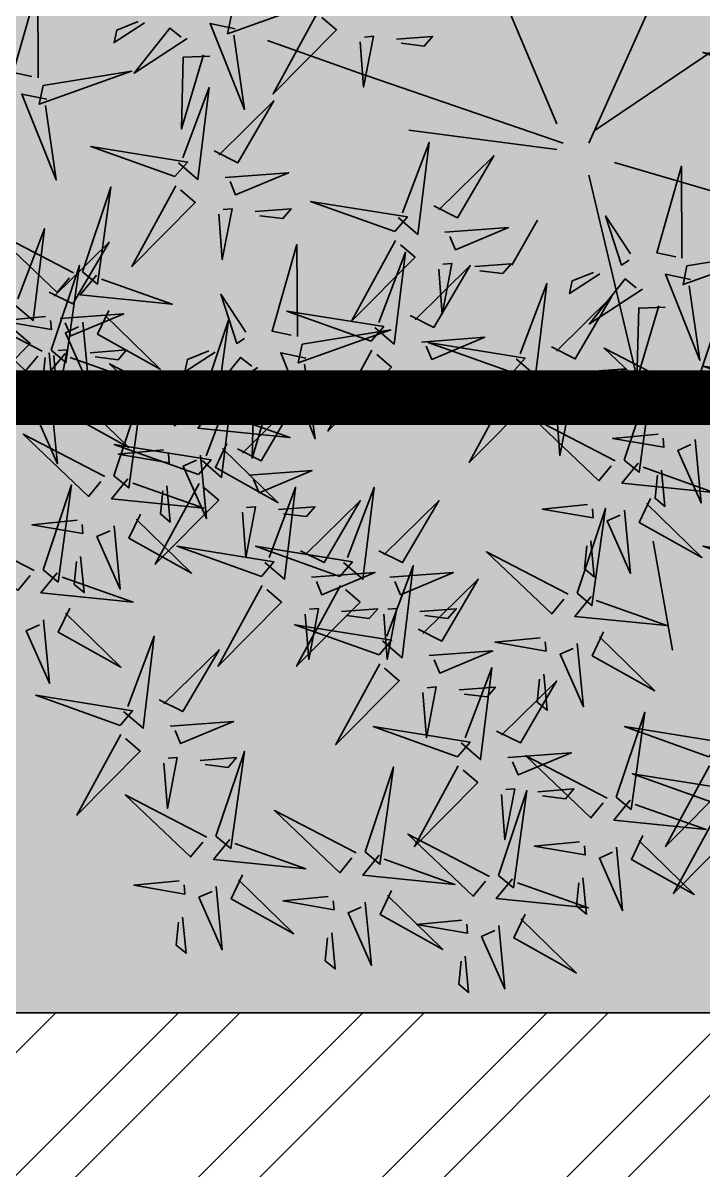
# Model space of a CAD drawing. Header units: millimetres. Extents: x -176651 to 424033, y -469666 to 486614.
# Drawn here: x 224577 to 225074, y 26528 to 27367 of the extents above; entities that cross this region are included whole.
import ezdxf

# ---------------------------------------------------------------- set-up
doc = ezdxf.new("R2010")
doc.units = ezdxf.units.MM
doc.linetypes.add('1625W-Roof Plan$0$DASHED', pattern=[0.75, 0.5, -0.25])
for name, color, linetype in [('1625_West Villa$0$ad-Elevation 10', 8, 'Continuous'), ('1625_West Villa$0$ad-Verandah', 8, 'Continuous'), ('1625_West Villa$0$ad-Wall', 8, 'Continuous'), ('1625_West Villa$0$ad-Wall hatch', 8, 'Continuous'), ('1625W-Roof Plan$0$ad-Secondary Roof', 8, 'Continuous'), ('ad-Plinth', 8, 'Continuous')]:
    doc.layers.add(name, color=color, linetype=linetype)
doc.layers.add('1625_West Villa$0$ad-Landscape', color=8, linetype='Continuous', lineweight=35)

# ---------------------------------------------------------------- blocks, each defined once
blk = doc.blocks.new('zw$F00C')
at = {"layer": 'ad-Plinth', "ltscale": 5}
blk.add_lwpolyline([(0, 13620), (12120, 13620), (12120, 0), (0, 0), (0, 4745), (2830, 4745), (2830, 8645), (0, 8645)], close=True, dxfattribs=at)
blk = doc.blocks.new('zw$898C')
at = {"layer": 'ad-Plinth', "ltscale": 5}
blk.add_blockref('zw$F00C', (30903.46, -406860.51), dxfattribs=at)
blk = doc.blocks.new('1625_West Villa$0$zw$6266')
at = {"layer": '1625_West Villa$0$ad-Wall hatch', "transparency": 33554610}
h = blk.add_hatch(dxfattribs=at)
h.set_pattern_fill('ANSI32', color=256, scale=10)
h.set_pattern_definition([(45, (388774.33, 102900.03), (-67.35192, 67.35192), []), (45, (388819.235, 102900.03), (-67.35192, 67.35192), [])])
h.paths.add_polyline_path([(230, 8875), (230, 9105), (0, 9105), (0, 8645), (2830, 8645), (2830, 4745), (0, 4745), (0, 0), (9240, 0), (9240, 230), (8540, 230), (8540, 4745), (4810, 4745), (4810, 4515), (4995, 4515), (4995, 3930), (5110, 3930), (5110, 4630), (8310, 4630), (8310, 3130), (6860, 3130), (6860, 3015), (8310, 3015), (8310, 230), (5110, 230), (5110, 3015), (6060, 3015), (6060, 3130), (4995, 3130), (4995, 230), (230, 230), (230, 4515), (3910, 4515), (3910, 4745), (3060, 4745), (3060, 8875)])
at = {"layer": '1625_West Villa$0$ad-Wall'}
blk.add_lwpolyline([(3910, 4515), (3910, 4745), (3060, 4745), (3060, 8875), (230, 8875), (230, 9105), (0, 9105), (0, 8645), (2830, 8645), (2830, 4745), (0, 4745), (0, 0)], dxfattribs=at)
blk = doc.blocks.new('1625_West Villa$0$bamboo')
at = {"color": 76}
blk.add_line((390, 162.3), (546.4, 218.1), dxfattribs=at)
at = {"layer": '1625_West Villa$0$ad-Landscape', "color": 76}
for p, q in [((43.5, 73), (278.2, 631.2)), ((-12.4, 39.5), (-247.1, 564.2)), ((-23.6, 61.9), (-370, 296.3)), ((32.3, 39.5), (390, 162.3)), ((43.5, 28.4), (300.5, 61.9)), ((-57.1, 6), (-247.1, -49.8)), ((-12.4, -16.3), (-113, -440.5)), ((77, -94.4), (121.7, -172.6))]:
    blk.add_line(p, q, dxfattribs=at)
at = {"layer": '1625_West Villa$0$ad-Landscape', "color": 62}
blk.add_line((-124.2, -652.6), (-157.7, -842.3), dxfattribs=at)
at = {"layer": '1625_West Villa$0$ad-Landscape', "color": 76}
for points in [[(945.2, 153.2), (945.8, 313), (988.9, 162.4), (956.1, 155.5)], [(608.9, 262.7), (455.2, 287.4), (615.8, 229.9), (608.9, 262.7)], [(460.4, 265.6), (536.9, 125.2), (426.5, 236.4), (452, 258.3)], [(602.5, 238.5), (646.3, 247.7), (586.3, 98.2), (604.8, 227.6)], [(686, 221.8), (778.6, 161.5), (716.5, 239.7), (696.9, 224.1)], [(760.2, 248.9), (813.2, 214.4), (808.6, 236.2), (771.2, 251.2)], [(322.4, 220.5), (259.3, 225.2), (273.9, 208.3), (313.9, 213.2)], [(385.4, 215.7), (379.4, 137), (362.3, 225.4), (378.1, 224.2)], [(-357.5, 145), (-210.9, 197.3), (-379.3, 170.3), (-357.5, 145)], [(646.8, 190.8), (692.9, 189.1), (696.3, 64.3), (657.8, 193.1)], [(936.5, 139.9), (782.9, 164.7), (943.4, 107.2), (936.5, 139.9)], [(701.3, 5.5), (667.4, -23.6), (647.9, 136.3), (694, 14)], [(930.2, 115.8), (973.9, 125), (914, -24.5), (932.5, 104.9)], [(639.5, 26), (598.3, 5.3), (535.3, 113), (631, 18.7)], [(319, -89.9), (285.1, -119.1), (265.6, 40.8), (311.8, -81.4)], [(707.4, -18.7), (854, 33.7), (685.6, 6.7), (707.4, -18.7)], [(257.2, -69.4), (216.1, -90.1), (153, 17.6), (248.8, -76.7)], [(-174.3, -160.5), (-173.7, -0.6), (-130.6, -151.3), (-163.4, -158.2)], [(620.2, -20.1), (509.9, -11.8), (602, -50.4), (611.7, -27.3)], [(706.2, -34.4), (782.6, -174.8), (672.3, -63.6), (697.7, -41.7)], [(868.3, -184.3), (818.9, -36.7), (842.4, -205.6), (868.3, -184.3)], [(325.1, -114.1), (471.7, -61.8), (303.3, -88.7), (325.1, -114.1)], [(568.1, -79.5), (505.1, -74.8), (519.6, -91.7), (559.6, -86.8)], [(631.1, -84.2), (625.1, -163), (608.1, -74.6), (623.8, -75.8)], [(-84.5, -153), (-41.3, -86.9), (-69, -172.5), (-82.2, -163.9)], [(237.9, -115.5), (127.6, -107.2), (219.7, -145.8), (229.4, -122.8)], [(884, -185.9), (1025.9, -112.3), (912.4, -220.4), (891.1, -194.5)], [(988, -239.9), (954.1, -269), (934.6, -109.2), (980.8, -231.4)], [(323.9, -129.9), (400.4, -270.3), (290, -159), (315.4, -137.2)], [(494.6, -296.8), (495.3, -137), (538.4, -287.6), (505.6, -294.5)], [(926.2, -219.4), (885, -240.1), (822, -132.4), (917.7, -226.7)], [(-183, -173.7), (-336.7, -149), (-176.1, -206.5), (-183, -173.7)], [(360, -280.8), (326.1, -310), (306.6, -150.1), (352.7, -272.3)], [(185.8, -175), (122.8, -170.2), (137.4, -187.2), (177.4, -182.3)], [(298.2, -260.3), (257, -281), (193.9, -173.3), (289.7, -267.6)], [(248.8, -179.7), (242.8, -258.4), (225.8, -170), (241.6, -171.2)], [(922.9, -320.7), (873.5, -173.1), (897.1, -342), (922.9, -320.7)], [(-189.3, -197.8), (-145.6, -188.6), (-205.5, -338.1), (-187, -208.8)], [(-105.9, -214.5), (-13.2, -274.9), (-75.4, -196.7), (-94.9, -212.2)], [(-31.6, -187.5), (21.3, -222), (16.7, -200.1), (-20.7, -185.2)], [(843.9, -189.9), (872.4, -224.4), (712.1, -240.6), (835.3, -197)], [(114.3, -335.4), (80.4, -364.5), (60.9, -204.6), (107, -326.9)], [(52.5, -314.9), (11.3, -335.6), (-51.8, -227.9), (44, -322.2)], [(584.4, -289.3), (627.6, -223.2), (600, -308.9), (586.7, -300.3)], [(-196.6, -388.9), (-246, -241.3), (-222.5, -410.2), (-196.6, -388.9)], [(-145, -245.6), (-99, -247.3), (-95.6, -372), (-134.1, -243.3)], [(366.1, -305), (512.7, -252.7), (344.3, -279.6), (366.1, -305)], [(822.2, -251.3), (842, -292.9), (733.1, -353.8), (829.3, -259.9)], [(906.9, -265.5), (796.6, -257.2), (888.7, -295.8), (898.4, -272.8)], [(938.6, -322.2), (1080.5, -248.7), (967.1, -356.7), (945.7, -330.8)], [(663.5, -416.2), (614.1, -268.5), (637.6, -437.5), (663.5, -416.2)], [(867.9, -271.6), (857.4, -381.7), (897.8, -290.4), (875, -280.2)], [(932.3, -262), (1010.9, -269.6), (922.2, -284.8), (923.7, -269.1)], [(278.8, -306.4), (168.6, -298.1), (260.7, -336.7), (270.4, -313.7)], [(486, -310), (332.3, -285.3), (492.9, -342.8), (486, -310)], [(992.9, -279.9), (1069.3, -420.3), (959, -309), (984.4, -287.2)], [(-180.9, -390.4), (-39, -316.9), (-152.5, -424.9), (-173.8, -399)], [(120.3, -359.6), (266.9, -307.2), (98.5, -334.2), (120.3, -359.6)], [(364.9, -320.8), (441.3, -461.2), (331, -349.9), (356.4, -328.1)], [(479.7, -334.2), (523.4, -325), (463.5, -474.5), (482, -345.1)], [(563.1, -350.9), (655.8, -411.2), (593.6, -333), (574, -348.6)], [(637.4, -323.8), (690.3, -358.3), (685.7, -336.5), (648.3, -321.5)], [(898.6, -326.3), (927, -360.8), (766.8, -377), (889.9, -333.4)], [(854.8, -325), (791.8, -320.2), (806.4, -337.2), (846.3, -332.2)], [(917.8, -329.7), (911.8, -408.4), (894.8, -320), (910.5, -321.2)], [(926.3, -324.9), (920.3, -387.8), (937.5, -373.5), (933.4, -333.5)], [(-357.5, -400.5), (-210.9, -348.1), (-379.3, -375.1), (-357.5, -400.5)], [(33.1, -361), (-77.2, -352.7), (14.9, -391.3), (24.6, -368.2)], [(679.2, -417.7), (821.1, -344.1), (707.7, -452.2), (686.3, -426.3)], [(-73.8, -511.6), (-123.1, -364), (-99.6, -532.9), (-73.8, -511.6)], [(119.1, -375.3), (195.6, -515.7), (85.2, -404.5), (110.7, -382.6)], [(226.8, -365.9), (163.8, -361.1), (178.3, -378.1), (218.3, -373.2)], [(289.8, -370.6), (283.8, -449.3), (266.8, -360.9), (282.5, -362.1)], [(-221, -394.5), (-192.5, -429), (-352.8, -445.2), (-229.6, -401.6)], [(524, -381.9), (570, -383.6), (573.4, -508.4), (534.9, -379.6)], [(660.4, -512.6), (626.5, -541.8), (607, -381.9), (653.1, -504.2)], [(813.7, -538.9), (764.3, -391.3), (787.8, -560.2), (813.7, -538.9)], [(876.8, -387.7), (896.6, -429.3), (787.7, -490.1), (883.9, -396.3)], [(-19, -420.4), (-82, -415.7), (-67.4, -432.6), (-27.4, -427.7)], [(44, -425.1), (38, -503.9), (21, -415.5), (36.8, -416.7)], [(598.6, -492.1), (557.4, -512.8), (494.3, -405.1), (590.1, -499.4)], [(922.5, -407.9), (912, -518), (952.4, -426.7), (929.6, -416.6)], [(639.2, -421.7), (667.6, -456.2), (507.4, -472.5), (630.5, -428.8)], [(-58, -513.1), (83.9, -439.6), (-29.6, -547.6), (-50.9, -521.7)], [(-197, -476.1), (-207.5, -586.2), (-167.1, -494.9), (-189.9, -484.8)], [(-132.6, -466.5), (-54, -474.1), (-142.8, -489.3), (-141.3, -473.6)], [(829.4, -540.4), (971.3, -466.8), (857.8, -574.9), (836.5, -549)], [(617.4, -483.1), (637.2, -524.7), (528.3, -585.6), (624.5, -491.7)], [(666.4, -536.8), (813, -484.5), (644.6, -511.4), (666.4, -536.8)], [(727.5, -493.8), (806.1, -501.4), (717.4, -516.6), (718.9, -500.9)], [(-98.1, -517.2), (-69.7, -551.7), (-229.9, -567.9), (-106.7, -524.3)], [(663.1, -503.4), (652.6, -613.5), (693, -522.2), (670.2, -512)], [(-138.6, -529.4), (-144.7, -592.3), (-127.4, -578.1), (-131.5, -538)], [(579.2, -538.2), (468.9, -529.9), (561.1, -568.5), (570.7, -545.5)], [(665.2, -552.6), (741.7, -693), (631.3, -581.7), (656.8, -559.9)], [(789.3, -544.5), (817.8, -578.9), (657.5, -595.2), (780.7, -551.6)], [(721.5, -556.7), (715.5, -619.6), (732.7, -605.4), (728.6, -565.3)], [(936.5, -702.5), (887.2, -554.9), (910.7, -723.8), (936.5, -702.5)], [(414.6, -689.9), (380.7, -719), (361.2, -559.2), (407.3, -681.4)], [(551.1, -689.9), (517.2, -719), (497.7, -559.2), (543.9, -681.4)], [(767.6, -605.8), (787.4, -647.4), (678.5, -708.3), (774.7, -614.5)], [(877.7, -616.5), (956.3, -624.1), (867.5, -639.3), (869, -623.6)], [(813.3, -626.1), (802.7, -736.2), (843.2, -644.9), (820.4, -634.7)], [(952.3, -704), (1094.2, -630.5), (980.7, -738.5), (959.4, -712.7)], [(871.6, -679.4), (865.6, -742.3), (882.9, -728.1), (878.8, -688)], [(912.2, -708.1), (940.6, -742.6), (780.4, -758.8), (903.6, -715.2)], [(890.5, -769.5), (910.3, -811.1), (801.3, -871.9), (897.6, -778.1)], [(936.1, -789.8), (925.6, -899.8), (966.1, -808.5), (943.2, -798.4)], [(796.9, -949), (763, -978.1), (743.5, -818.2), (789.6, -940.5)], [(735.1, -928.5), (693.9, -949.2), (630.8, -841.5), (726.6, -935.8)], [(803, -973.2), (949.5, -920.8), (781.1, -947.8), (803, -973.2)], [(801.8, -988.9), (878.2, -1129.3), (767.9, -1018.1), (793.3, -996.2)], [(726.7, -1038.7), (720.7, -1117.5), (703.7, -1029.1), (719.4, -1030.3)], [(651.9, -1167.6), (793.8, -1094.1), (680.3, -1202.1), (659, -1176.3)], [(700.2, -1243.7), (778.8, -1251.3), (690.1, -1266.6), (691.6, -1250.8)]]:
    blk.add_lwpolyline(points, dxfattribs=at)
at = {"layer": '1625_West Villa$0$ad-Landscape', "color": 62}
for points in [[(-119.8, -578.6), (-100, -620.2), (-209, -681), (-112.7, -587.2)], [(8.2, -743.4), (-41.2, -595.8), (-17.7, -764.7), (8.2, -743.4)], [(-9.8, -589.2), (68.8, -596.8), (-19.9, -612), (-18.4, -596.3)], [(352.8, -669.4), (311.6, -690.1), (248.5, -582.4), (344.3, -676.7)], [(489.3, -669.4), (448.2, -690.1), (385.1, -582.4), (480.9, -676.7)], [(527.1, -597.7), (464.1, -593), (478.7, -609.9), (518.7, -605)], [(590.2, -602.4), (584.1, -681.2), (567.1, -592.8), (582.9, -593.9)], [(-74.2, -598.9), (-84.7, -708.9), (-44.2, -617.6), (-67, -607.5)], [(-15.8, -652.1), (-21.8, -715), (-4.6, -700.8), (-8.7, -660.7)], [(-357.5, -714.1), (-210.9, -661.7), (-379.3, -688.7), (-357.5, -714.1)], [(23.9, -744.9), (165.8, -671.4), (52.3, -779.4), (31, -753.6)], [(420.7, -714.1), (567.3, -661.7), (398.9, -688.7), (420.7, -714.1)], [(557.2, -714.1), (703.8, -661.7), (535.4, -688.7), (557.2, -714.1)], [(346.4, -826.2), (312.4, -855.4), (293, -695.5), (339.1, -817.8)], [(333.5, -715.5), (223.2, -707.2), (315.3, -745.8), (325, -722.8)], [(470, -715.5), (359.7, -707.2), (451.8, -745.8), (461.5, -722.8)], [(284.5, -805.8), (243.4, -826.4), (180.3, -718.7), (276.1, -813.1)], [(419.5, -729.9), (495.9, -870.2), (385.6, -759), (411, -737.1)], [(556, -729.9), (632.4, -870.2), (522.1, -759), (547.5, -737.1)], [(-16.2, -749), (12.3, -783.5), (-148, -799.7), (-24.8, -756.1)], [(281.4, -774.9), (218.4, -770.2), (232.9, -787.1), (272.9, -782.2)], [(344.4, -779.7), (338.4, -858.4), (321.4, -770), (337.1, -771.2)], [(417.9, -774.9), (354.9, -770.2), (369.5, -787.1), (409.4, -782.2)], [(480.9, -779.7), (474.9, -858.4), (457.9, -770), (473.7, -771.2)], [(352.4, -850.5), (499, -798.1), (330.6, -825.1), (352.4, -850.5)], [(-37.9, -810.4), (-18.1, -852), (-127, -912.8), (-30.8, -819)], [(7.8, -830.7), (-2.8, -940.7), (37.7, -849.4), (14.9, -839.3)], [(72.2, -821), (150.8, -828.6), (62, -843.8), (63.5, -828.1)], [(265.2, -851.8), (154.9, -843.6), (247, -882.2), (256.7, -859.1)], [(209.8, -1003.5), (175.9, -1032.7), (156.4, -872.8), (202.6, -995)], [(351.2, -866.2), (427.7, -1006.6), (317.3, -895.4), (342.8, -873.5)], [(148, -983), (106.8, -1003.7), (43.8, -896), (139.5, -990.3)], [(66.1, -883.9), (60.1, -946.8), (77.4, -932.6), (73.3, -892.5)], [(213.1, -911.3), (150.1, -906.6), (164.7, -923.5), (204.7, -918.6)], [(276.1, -916), (270.1, -994.8), (253.1, -906.4), (268.9, -907.6)], [(-60.1, -1097.9), (-109.5, -950.3), (-85.9, -1119.2), (-60.1, -1097.9)], [(-221, -1027.7), (-74.4, -975.4), (-242.8, -1002.3), (-221, -1027.7)], [(215.9, -1027.7), (362.5, -975.4), (194.1, -1002.3), (215.9, -1027.7)], [(715.7, -974.6), (605.5, -966.3), (697.6, -1004.9), (707.3, -981.8)], [(-44.4, -1099.5), (97.5, -1025.9), (-15.9, -1134), (-37.3, -1108.1)], [(128.7, -1029.1), (18.4, -1020.8), (110.5, -1059.4), (120.2, -1036.4)], [(636.2, -1166.1), (586.8, -1018.5), (610.3, -1187.4), (636.2, -1166.1)], [(663.7, -1034), (600.7, -1029.3), (615.2, -1046.2), (655.2, -1041.3)], [(-234.6, -1109.5), (-88.1, -1057.2), (-256.5, -1084.1), (-234.6, -1109.5)], [(-222.2, -1043.5), (-145.8, -1183.9), (-256.1, -1072.6), (-230.7, -1050.8)], [(214.7, -1043.5), (291.1, -1183.9), (180.8, -1072.6), (206.2, -1050.8)], [(376.8, -1193.4), (327.4, -1045.8), (350.9, -1214.7), (376.8, -1193.4)], [(76.6, -1088.6), (13.6, -1083.8), (28.1, -1100.8), (68.1, -1095.8)], [(144.7, -1234.3), (95.3, -1086.7), (118.8, -1255.6), (144.7, -1234.3)], [(139.6, -1093.3), (133.6, -1172), (116.6, -1083.6), (132.3, -1084.8)], [(-84.4, -1103.5), (-56, -1138), (-216.2, -1154.2), (-93.1, -1110.6)], [(-235.8, -1125.3), (-159.4, -1265.7), (-269.7, -1154.4), (-244.3, -1132.6)], [(392.5, -1194.9), (534.4, -1121.4), (420.9, -1229.4), (399.6, -1203.5)], [(-106.2, -1164.9), (-86.3, -1206.5), (-195.3, -1267.4), (-99.1, -1173.5)], [(3.9, -1175.6), (82.5, -1183.2), (-6.2, -1198.4), (-4.7, -1182.7)], [(160.4, -1235.8), (302.3, -1162.3), (188.8, -1270.3), (167.5, -1244.4)], [(611.8, -1171.7), (640.3, -1206.2), (480.1, -1222.4), (603.2, -1178.8)], [(-60.5, -1185.2), (-71, -1295.3), (-30.6, -1204), (-53.4, -1193.8)], [(352.4, -1199), (380.9, -1233.5), (220.7, -1249.7), (343.8, -1206.1)], [(590.1, -1233.1), (609.9, -1274.7), (501, -1335.5), (597.2, -1241.7)], [(120.3, -1239.9), (148.8, -1274.4), (-11.4, -1290.6), (111.7, -1247)], [(-2.1, -1238.5), (-8.1, -1301.4), (9.1, -1287.1), (5, -1247.1)], [(635.8, -1253.4), (625.3, -1363.4), (665.7, -1272.1), (642.9, -1262)], [(330.7, -1260.4), (350.5, -1301.9), (241.6, -1362.8), (337.8, -1269)], [(440.8, -1271), (519.4, -1278.6), (430.7, -1293.8), (432.2, -1278.1)], [(376.4, -1280.6), (365.9, -1390.7), (406.3, -1299.4), (383.5, -1289.3)], [(98.6, -1301.3), (118.4, -1342.9), (9.5, -1403.7), (105.7, -1309.9)], [(208.7, -1311.9), (287.3, -1319.5), (198.6, -1334.7), (200.1, -1319)], [(694.2, -1306.6), (688.2, -1369.5), (705.4, -1355.3), (701.3, -1315.3)], [(144.3, -1321.5), (133.8, -1431.6), (174.2, -1340.3), (151.4, -1330.2)], [(434.8, -1333.9), (428.8, -1396.8), (446, -1382.6), (441.9, -1342.5)], [(202.7, -1374.8), (196.7, -1437.7), (213.9, -1423.5), (209.8, -1383.4)]]:
    blk.add_lwpolyline(points, dxfattribs=at)
blk = doc.blocks.new('1625_West Villa$0$zw$6CCD')
at = {"transparency": 33554559}
h = blk.add_hatch(color=256, dxfattribs=at)
h.dxf.hatch_style = 1
h.set_gradient(color1=(153, 204, 0), color2=(63, 127, 0), tint=1, name='INVSPHERICAL')
h.paths.add_polyline_path([(0, -4975), (2830, -4975), (2830, -8875), (0, -8875)])
h = blk.add_hatch(dxfattribs=at)
h.set_pattern_fill('GRASS', color=74)
h.set_pattern_definition([(90, (-461574.16, 207857.781), (-17.96051224, 17.96051224), [4.7625, -31.1585245]), (45, (-461574.16, 207857.78), (-17.9605122, 17.9605122), [4.7625, -20.6375]), (135, (-461574.16, 207857.78), (-17.9605122, -17.9605122), [4.7625, -20.6375])])
h.paths.add_polyline_path([(2830, -4975), (0, -4975), (0, -8875), (2830, -8875)])
at = {"layer": '1625_West Villa$0$ad-Elevation 10'}
blk.add_lwpolyline([(0, -4975), (2830, -4975), (2830, -8875), (0, -8875)], close=True, dxfattribs=at)
at = {"layer": '1625_West Villa$0$ad-Landscape', "linetype": 'Continuous', "xscale": -0.4205116771710663, "yscale": 0.4205116771710663, "zscale": 0.4205116771710663}
blk.add_blockref('1625_West Villa$0$bamboo', (2243.31, -8255.52), dxfattribs=at)
blk = doc.blocks.new('1625W-Roof Plan$0$A$Ca594aa6c')
at = {"layer": '1625W-Roof Plan$0$ad-Secondary Roof', "linetype": '1625W-Roof Plan$0$DASHED', "ltscale": 2, "const_width": 40}
blk.add_lwpolyline([(2380, -8425), (4485.37, -11322.5), (2380, -14220), (-600, -14220), (-600, -8425)], close=True, dxfattribs=at)
blk = doc.blocks.new('1625W-Roof Plan')
blk.add_blockref('1625W-Roof Plan$0$A$Ca594aa6c', (0, 13620))
blk = doc.blocks.new('1625_West Villa')
at = {"layer": '1625_West Villa$0$ad-Verandah'}
blk.add_blockref('1625_West Villa$0$zw$6CCD', (0, 13620), dxfattribs=at)
blk.add_blockref('1625W-Roof Plan', (0, 0))
blk.add_blockref('1625_West Villa$0$zw$6266', (0, 0))
blk = doc.blocks.new("All Plot's Villa Plans")
at = {"ltscale": 5}
blk.add_blockref('1625_West Villa', (222742.28, 21898.27), dxfattribs=at)

msp = doc.modelspace()

# ---------------------------------------------------------------- block references
at = {"ltscale": 5}
msp.add_blockref("All Plot's Villa Plans", (0, 0), dxfattribs=at)

# ---------------------------------------------------------------- next in the draw order: block references
msp.add_blockref('zw$898C', (191838.82, 428758.78), dxfattribs=at)

doc.saveas('drawing.dxf')
